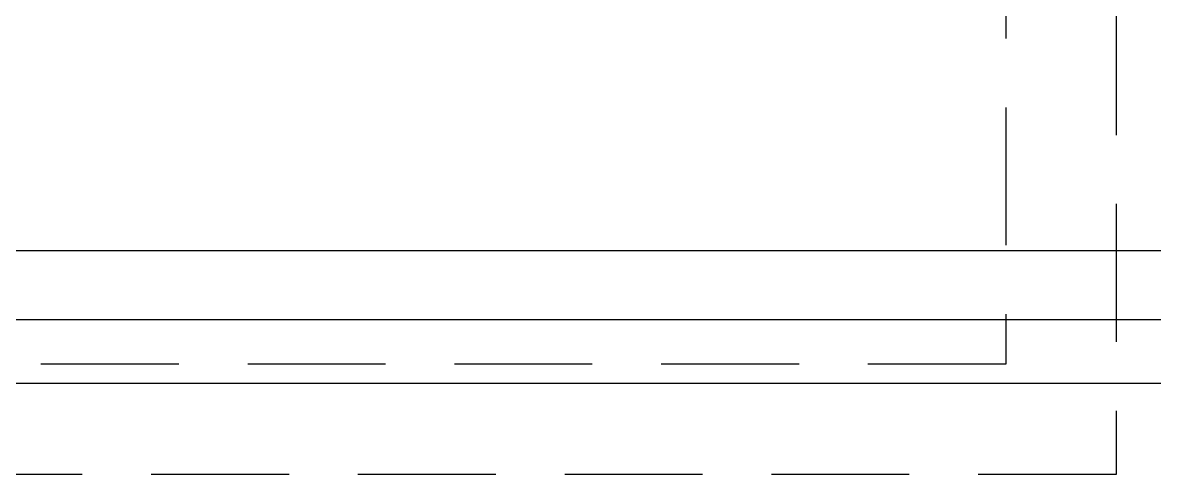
# Model space of a CAD drawing. Header units: millimetres. Extents: x -10134 to 185601, y -10232 to 93662.
# Drawn here: x 31022 to 33075, y 27845 to 28664 of the extents above; entities that cross this region are included whole.
import ezdxf

# ---------------------------------------------------------------- set-up
doc = ezdxf.new("R2010")
doc.units = ezdxf.units.MM
doc.header["$LTSCALE"] = 100
doc.linetypes.add('B0403', pattern=[3.75, 2.5, -1.25])
for name, color, linetype in [('A--L32', 8, 'Continuous'), ('AL$7A---_STRAMIEN', 1, 'Continuous'), ('AL22----', 8, 'Continuous')]:
    doc.layers.add(name, color=color, linetype=linetype)

msp = doc.modelspace()

# ---------------------------------------------------------------- linework, layer by layer
at = {"layer": 'A--L32', "linetype": 'B0403'}
for points in [[(29984, 78210.6), (33005, 78210.6), (33005, 27845.3), (29984, 27845.3)], [(29984, 78010.6), (32805, 78010.6), (32805, 28045.3), (29984, 28045.3)]]:
    msp.add_lwpolyline(points, dxfattribs=at)
at = {"layer": 'AL$7A---_STRAMIEN'}
msp.add_line((23948.6, 28010.6), (55339.9, 28010.6), dxfattribs=at)
at = {"layer": 'AL22----', "linetype": 'Continuous'}
for p, q in [((33264, 28250.6), (30264, 28250.6)), ((33264, 28125.6), (30264, 28125.6))]:
    msp.add_line(p, q, dxfattribs=at)

doc.saveas('drawing.dxf')
